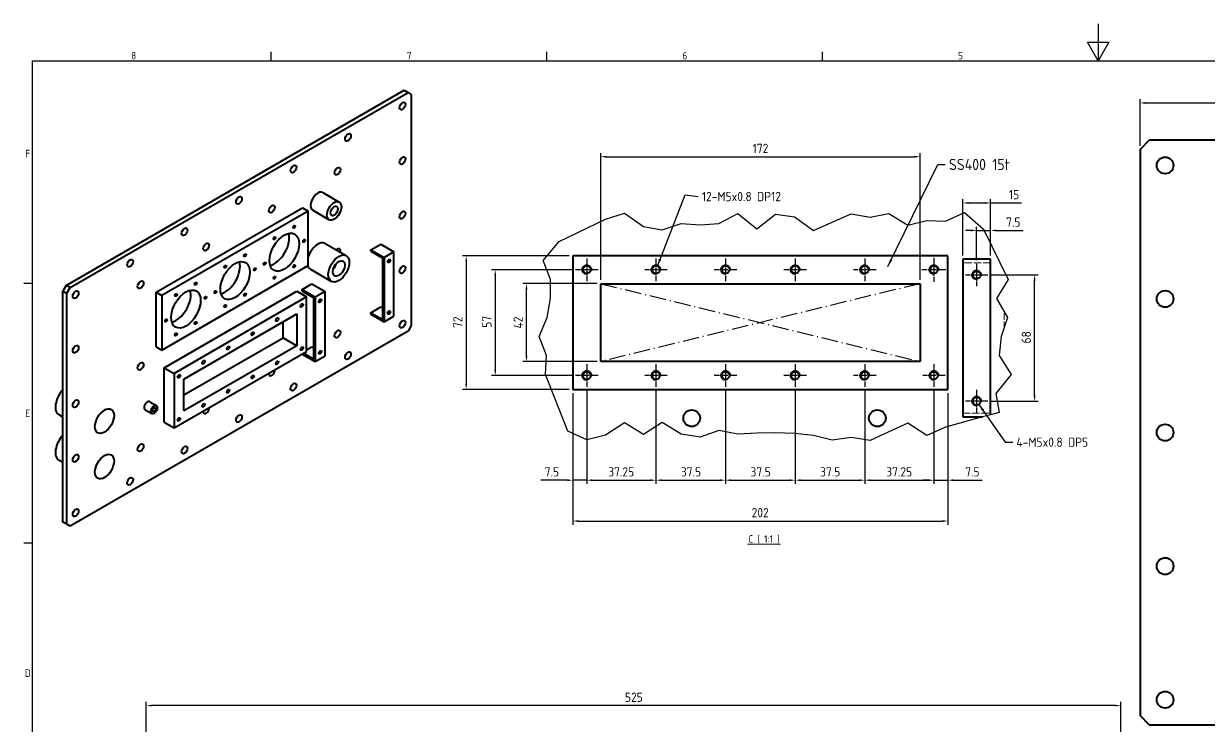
# Model space of a CAD drawing. Header units: millimetres. Extents: x 0 to 1188, y 0 to 840.
# Drawn here: x 15 to 653, y 462 to 840 of the extents above; entities that cross this region are included whole.
import ezdxf

# ---------------------------------------------------------------- set-up
doc = ezdxf.new("R2010")
doc.units = ezdxf.units.MM
doc.header["$LTSCALE"] = 2
for name, pattern in [('CHAIN', [0.3543, 0.2362, -0.0295, 0.0591, -0.0295]), ('DASH_DOT', [0.37, 0.24, -0.06, 0.01, -0.06]), ('DASHED', [0.2067, 0.1654, -0.0413])]:
    doc.linetypes.add(name, pattern=pattern)
doc.layers.get('0').update_dxf_attribs({"color": 3, "lineweight": 25})
for name, color, linetype, lineweight in [('가려진 것(ISO)', 2, 'DASHED', 18), ('가시적인 것(ISO)', 3, 'Continuous', 40), ('가시적인 좁은 것(ISO)', 3, 'Continuous', 35), ('경계(ISO)', 7, 'Continuous', 25), ('기호(ISO)', 5, 'Continuous', 25), ('끊기 선(JIS)', 7, 'Continuous', 25), ('스케치 형상(ISO)', 3, 'Continuous', 25), ('중심 표식(ISO)', 1, 'Continuous', 25), ('치수(ISO)', 2, 'Continuous', 25)]:
    doc.layers.add(name, color=color, linetype=linetype, lineweight=lineweight)
doc.styles.add('문자 텍스트_PSTEK_POSCO', font='isocp.shx')
doc.styles.add('치수 텍스트_PSTEK_POSCO', font='isocp.shx')
doc.styles.add('텍스트 스타일512', font='isocp.shx')
doc.dimstyles.new('치수_PSTEK_POSCO', dxfattribs={"dimscale": 2, "dimtxt": 2.5, "dimasz": 1.5, "dimexe": 1, "dimexo": 1, "dimgap": 1, "dimtad": 1, "dimrnd": 1e-08, "dimdsep": 46, "dimtxsty": '치수 텍스트_PSTEK_POSCO', "dimcen": 0.09, "dimdle": 10, "dimclrd": 7, "dimclre": 7, "dimclrt": 2, "dimadec": 1, "dimazin": 2, "dimtfac": 1, "dimtmove": 0, "dimatfit": 3, "dimfxl": 0, "dimtolj": 1, "dimlwd": -1, "dimlwe": -1, "dimarcsym": 0})
doc.dimstyles.new('치수_PSTEK_POSCO$7', dxfattribs={"dimscale": 2, "dimtxt": 2.5, "dimasz": 2, "dimexe": 1, "dimexo": 1, "dimgap": 1, "dimtad": 1, "dimrnd": 1e-08, "dimdsep": 46, "dimtxsty": '치수 텍스트_PSTEK_POSCO', "dimcen": 0.09, "dimdle": 10, "dimclrd": 7, "dimclre": 7, "dimclrt": 2, "dimadec": 1, "dimazin": 2, "dimtfac": 1, "dimtmove": 0, "dimatfit": 3, "dimfxl": 0, "dimtolj": 1, "dimlwd": -1, "dimlwe": -1, "dimarcsym": 0})

# ---------------------------------------------------------------- blocks, each defined once
blk = doc.blocks.new('경계 Default Border')
at = {"layer": '경계(ISO)'}
for p, q in [((74.25, 410), (74.25, 412.4)), ((148.5, 410), (148.5, 412.4)), ((222.75, 410), (222.75, 412.4)), ((10, 350), (7.6, 350)), ((10, 280), (7.6, 280))]:
    blk.add_line(p, q, dxfattribs=at)
at = {"layer": '경계(ISO)', "flags": 128}
for points in [[(297, 420), (297, 410), (294.11, 415), (299.89, 415), (297, 410)], [(10, 10), (10, 410), (584, 410), (584, 10), (10, 10)]]:
    blk.add_lwpolyline(points, dxfattribs=at)
at = {"layer": '경계(ISO)', "color": 2, "char_height": 2, "attachment_point": 7, "style": '문자 텍스트_PSTEK_POSCO'}
for s, insert in [('8', (36.55, 410.38)), ('7', (110.8, 410.4)), ('6', (185.05, 410.38)), ('5', (259.3, 410.38)), ('F', (8.03, 384)), ('E', (8.03, 313.98)), ('D', (7.92, 243.98))]:
    blk.add_mtext(s, dxfattribs=dict(at, insert=insert))
blk = doc.blocks.new('*D35')
at = {"layer": 'Defpoints', "color": 0, "transparency": 16777216}
for p in [(286.06, 699.88), (326.06, 699.88), (326.06, 657.88)]:
    blk.add_point(p, dxfattribs=at)
at = {"layer": '치수(ISO)', "color": 7, "transparency": 16777216}
for p, q in [((324.06, 699.88), (284.06, 699.88)), ((286.06, 660.88), (286.06, 696.88)), ((324.06, 657.88), (284.06, 657.88))]:
    blk.add_line(p, q, dxfattribs=at)
for points in [[(285.56, 696.88), (286.56, 696.88), (286.06, 699.88)], [(285.56, 660.88), (286.56, 660.88), (286.06, 657.88)]]:
    blk.add_solid(points, dxfattribs=at)
at = {"layer": '치수(ISO)', "color": 2, "transparency": 16777216, "insert": (281.56, 675.73), "char_height": 5, "attachment_point": 4, "rotation": 90, "style": '치수 텍스트_PSTEK_POSCO'}
blk.add_mtext('\\A1;42', dxfattribs=at)
blk = doc.blocks.new('*D36')
at = {"layer": 'Defpoints', "color": 0, "transparency": 16777216}
for p in [(312.5, 707.38), (269.24, 650.38), (312.5, 650.38)]:
    blk.add_point(p, dxfattribs=at)
at = {"layer": '치수(ISO)', "color": 7, "transparency": 16777216}
for p, q in [((310.5, 707.38), (267.24, 707.38)), ((269.24, 704.38), (269.24, 653.38)), ((310.5, 650.38), (267.24, 650.38))]:
    blk.add_line(p, q, dxfattribs=at)
for points in [[(268.74, 704.38), (269.74, 704.38), (269.24, 707.38)], [(268.74, 653.38), (269.74, 653.38), (269.24, 650.38)]]:
    blk.add_solid(points, dxfattribs=at)
at = {"layer": '치수(ISO)', "color": 2, "transparency": 16777216, "insert": (264.74, 676.13), "char_height": 5, "attachment_point": 4, "rotation": 90, "style": '치수 텍스트_PSTEK_POSCO'}
blk.add_mtext('\\A1;57', dxfattribs=at)
blk = doc.blocks.new('*D37')
at = {"layer": 'Defpoints', "color": 0, "transparency": 16777216}
for p in [(311.06, 714.88), (253.57, 642.88), (311.06, 642.88)]:
    blk.add_point(p, dxfattribs=at)
at = {"layer": '치수(ISO)', "color": 7, "transparency": 16777216}
for p, q in [((309.06, 714.88), (251.57, 714.88)), ((253.57, 711.88), (253.57, 645.88)), ((309.06, 642.88), (251.57, 642.88))]:
    blk.add_line(p, q, dxfattribs=at)
for points in [[(253.07, 711.88), (254.07, 711.88), (253.57, 714.88)], [(253.07, 645.88), (254.07, 645.88), (253.57, 642.88)]]:
    blk.add_solid(points, dxfattribs=at)
at = {"layer": '치수(ISO)', "color": 2, "transparency": 16777216, "insert": (249.07, 675.98), "char_height": 5, "attachment_point": 4, "rotation": 90, "style": '치수 텍스트_PSTEK_POSCO'}
blk.add_mtext('\\A1;72', dxfattribs=at)
blk = doc.blocks.new('*D38')
at = {"layer": 'Defpoints', "color": 0, "transparency": 16777216}
for p in [(498.06, 768.29), (326.06, 699.88), (498.06, 699.88)]:
    blk.add_point(p, dxfattribs=at)
at = {"layer": '치수(ISO)', "color": 7, "transparency": 16777216}
for p, q in [((326.06, 701.88), (326.06, 770.29)), ((329.06, 768.29), (495.06, 768.29)), ((498.06, 701.88), (498.06, 770.29))]:
    blk.add_line(p, q, dxfattribs=at)
for points in [[(329.06, 768.79), (329.06, 767.79), (326.06, 768.29)], [(495.06, 768.79), (495.06, 767.79), (498.06, 768.29)]]:
    blk.add_solid(points, dxfattribs=at)
at = {"layer": '치수(ISO)', "color": 2, "transparency": 16777216, "insert": (407.91, 772.79), "char_height": 5, "attachment_point": 4, "style": '치수 텍스트_PSTEK_POSCO'}
blk.add_mtext('\\A1;172', dxfattribs=at)
blk = doc.blocks.new('*D39')
at = {"layer": 'Defpoints', "color": 0, "transparency": 16777216}
for p in [(311.06, 642.88), (318.56, 644.31), (318.56, 593.95)]:
    blk.add_point(p, dxfattribs=at)
at = {"layer": '치수(ISO)', "color": 7, "transparency": 16777216}
for p, q in [((311.06, 640.88), (311.06, 591.95)), ((318.56, 642.31), (318.56, 591.95)), ((308.06, 593.95), (293.86, 593.95)), ((318.56, 593.95), (311.06, 593.95)), ((321.56, 593.95), (324.56, 593.95))]:
    blk.add_line(p, q, dxfattribs=at)
for points in [[(308.06, 594.45), (308.06, 593.45), (311.06, 593.95)], [(321.56, 594.45), (321.56, 593.45), (318.56, 593.95)]]:
    blk.add_solid(points, dxfattribs=at)
at = {"layer": '치수(ISO)', "color": 2, "transparency": 16777216, "insert": (295.86, 598.45), "char_height": 5, "attachment_point": 4, "style": '치수 텍스트_PSTEK_POSCO'}
blk.add_mtext('\\A1;7.5', dxfattribs=at)
blk = doc.blocks.new('*D40')
at = {"layer": 'Defpoints', "color": 0, "transparency": 16777216}
for p in [(318.56, 644.31), (355.81, 644.31), (355.81, 593.95)]:
    blk.add_point(p, dxfattribs=at)
at = {"layer": '치수(ISO)', "color": 7, "transparency": 16777216}
for p, q in [((318.56, 642.31), (318.56, 591.95)), ((355.81, 642.31), (355.81, 591.95)), ((321.56, 593.95), (352.81, 593.95))]:
    blk.add_line(p, q, dxfattribs=at)
for points in [[(321.56, 594.45), (321.56, 593.45), (318.56, 593.95)], [(352.81, 594.45), (352.81, 593.45), (355.81, 593.95)]]:
    blk.add_solid(points, dxfattribs=at)
at = {"layer": '치수(ISO)', "color": 2, "transparency": 16777216, "insert": (330.1, 598.45), "char_height": 5, "attachment_point": 4, "style": '치수 텍스트_PSTEK_POSCO'}
blk.add_mtext('\\A1;37.25', dxfattribs=at)
blk = doc.blocks.new('*D41')
at = {"layer": 'Defpoints', "color": 0, "transparency": 16777216}
for p in [(355.81, 644.31), (393.31, 644.31), (393.31, 593.95)]:
    blk.add_point(p, dxfattribs=at)
at = {"layer": '치수(ISO)', "color": 7, "transparency": 16777216}
for p, q in [((355.81, 642.31), (355.81, 591.95)), ((393.31, 642.31), (393.31, 591.95)), ((358.81, 593.95), (390.31, 593.95))]:
    blk.add_line(p, q, dxfattribs=at)
for points in [[(358.81, 594.45), (358.81, 593.45), (355.81, 593.95)], [(390.31, 594.45), (390.31, 593.45), (393.31, 593.95)]]:
    blk.add_solid(points, dxfattribs=at)
at = {"layer": '치수(ISO)', "color": 2, "transparency": 16777216, "insert": (369.23, 598.45), "char_height": 5, "attachment_point": 4, "style": '치수 텍스트_PSTEK_POSCO'}
blk.add_mtext('\\A1;37.5', dxfattribs=at)
blk = doc.blocks.new('*D42')
at = {"layer": 'Defpoints', "color": 0, "transparency": 16777216}
for p in [(393.31, 644.31), (430.81, 644.31), (430.81, 593.95)]:
    blk.add_point(p, dxfattribs=at)
at = {"layer": '치수(ISO)', "color": 7, "transparency": 16777216}
for p, q in [((393.31, 642.31), (393.31, 591.95)), ((430.81, 642.31), (430.81, 591.95)), ((396.31, 593.95), (427.81, 593.95))]:
    blk.add_line(p, q, dxfattribs=at)
for points in [[(396.31, 594.45), (396.31, 593.45), (393.31, 593.95)], [(427.81, 594.45), (427.81, 593.45), (430.81, 593.95)]]:
    blk.add_solid(points, dxfattribs=at)
at = {"layer": '치수(ISO)', "color": 2, "transparency": 16777216, "insert": (406.73, 598.45), "char_height": 5, "attachment_point": 4, "style": '치수 텍스트_PSTEK_POSCO'}
blk.add_mtext('\\A1;37.5', dxfattribs=at)
blk = doc.blocks.new('*D43')
at = {"layer": 'Defpoints', "color": 0, "transparency": 16777216}
for p in [(430.81, 644.31), (468.31, 644.31), (468.31, 593.95)]:
    blk.add_point(p, dxfattribs=at)
at = {"layer": '치수(ISO)', "color": 7, "transparency": 16777216}
for p, q in [((430.81, 642.31), (430.81, 591.95)), ((468.31, 642.31), (468.31, 591.95)), ((433.81, 593.95), (465.31, 593.95))]:
    blk.add_line(p, q, dxfattribs=at)
for points in [[(433.81, 594.45), (433.81, 593.45), (430.81, 593.95)], [(465.31, 594.45), (465.31, 593.45), (468.31, 593.95)]]:
    blk.add_solid(points, dxfattribs=at)
at = {"layer": '치수(ISO)', "color": 2, "transparency": 16777216, "insert": (444.23, 598.45), "char_height": 5, "attachment_point": 4, "style": '치수 텍스트_PSTEK_POSCO'}
blk.add_mtext('\\A1;37.5', dxfattribs=at)
blk = doc.blocks.new('*D44')
at = {"layer": 'Defpoints', "color": 0, "transparency": 16777216}
for p in [(468.31, 644.31), (505.56, 644.31), (505.56, 593.95)]:
    blk.add_point(p, dxfattribs=at)
at = {"layer": '치수(ISO)', "color": 7, "transparency": 16777216}
for p, q in [((468.31, 642.31), (468.31, 591.95)), ((505.56, 642.31), (505.56, 591.95)), ((471.31, 593.95), (502.56, 593.95))]:
    blk.add_line(p, q, dxfattribs=at)
for points in [[(471.31, 594.45), (471.31, 593.45), (468.31, 593.95)], [(502.56, 594.45), (502.56, 593.45), (505.56, 593.95)]]:
    blk.add_solid(points, dxfattribs=at)
at = {"layer": '치수(ISO)', "color": 2, "transparency": 16777216, "insert": (479.85, 598.45), "char_height": 5, "attachment_point": 4, "style": '치수 텍스트_PSTEK_POSCO'}
blk.add_mtext('\\A1;37.25', dxfattribs=at)
blk = doc.blocks.new('*D45')
at = {"layer": 'Defpoints', "color": 0, "transparency": 16777216}
for p in [(505.56, 644.31), (513.06, 642.88), (513.06, 593.95)]:
    blk.add_point(p, dxfattribs=at)
at = {"layer": '치수(ISO)', "color": 7, "transparency": 16777216}
for p, q in [((505.56, 642.31), (505.56, 591.95)), ((513.06, 640.88), (513.06, 591.95)), ((502.56, 593.95), (499.56, 593.95)), ((505.56, 593.95), (513.06, 593.95)), ((516.06, 593.95), (531.62, 593.95))]:
    blk.add_line(p, q, dxfattribs=at)
for points in [[(502.56, 594.45), (502.56, 593.45), (505.56, 593.95)], [(516.06, 594.45), (516.06, 593.45), (513.06, 593.95)]]:
    blk.add_solid(points, dxfattribs=at)
at = {"layer": '치수(ISO)', "color": 2, "transparency": 16777216, "insert": (522.41, 598.45), "char_height": 5, "attachment_point": 4, "style": '치수 텍스트_PSTEK_POSCO'}
blk.add_mtext('\\A1;7.5', dxfattribs=at)
blk = doc.blocks.new('*D46')
at = {"layer": 'Defpoints', "color": 0, "transparency": 16777216}
for p in [(311.06, 642.88), (513.06, 642.88), (513.06, 571.95)]:
    blk.add_point(p, dxfattribs=at)
at = {"layer": '치수(ISO)', "color": 7, "transparency": 16777216}
for p, q in [((311.06, 640.88), (311.06, 569.95)), ((513.06, 640.88), (513.06, 569.95)), ((314.06, 571.95), (510.06, 571.95))]:
    blk.add_line(p, q, dxfattribs=at)
for points in [[(314.06, 572.45), (314.06, 571.45), (311.06, 571.95)], [(510.06, 572.45), (510.06, 571.45), (513.06, 571.95)]]:
    blk.add_solid(points, dxfattribs=at)
at = {"layer": '치수(ISO)', "color": 2, "transparency": 16777216, "insert": (407.35, 576.45), "char_height": 5, "attachment_point": 4, "style": '치수 텍스트_PSTEK_POSCO'}
blk.add_mtext('\\A1;202', dxfattribs=at)
blk = doc.blocks.new('*D69')
at = {"layer": 'Defpoints', "color": 0, "transparency": 16777216}
for p in [(749.09, 797.28), (616.59, 772.13), (749.09, 768.13)]:
    blk.add_point(p, dxfattribs=at)
at = {"layer": '치수(ISO)', "color": 7, "transparency": 16777216}
for p, q in [((616.59, 774.13), (616.59, 799.28)), ((749.09, 770.13), (749.09, 799.28)), ((619.59, 797.28), (746.09, 797.28))]:
    blk.add_line(p, q, dxfattribs=at)
for points in [[(619.59, 797.78), (619.59, 796.78), (616.59, 797.28)], [(746.09, 797.78), (746.09, 796.78), (749.09, 797.28)]]:
    blk.add_solid(points, dxfattribs=at)
at = {"layer": '치수(ISO)', "color": 2, "transparency": 16777216, "insert": (676.24, 801.78), "char_height": 5, "attachment_point": 4, "style": '치수 텍스트_PSTEK_POSCO'}
blk.add_mtext('\\A1;132.5', dxfattribs=at)
blk = doc.blocks.new('*D86')
at = {"layer": 'Defpoints', "color": 0, "transparency": 16777216}
for p in [(81.21, 472.47), (81.21, 412.47), (606.21, 412.47)]:
    blk.add_point(p, dxfattribs=at)
at = {"layer": '치수(ISO)', "color": 7, "transparency": 16777216}
for p, q in [((81.21, 414.47), (81.21, 474.47)), ((603.21, 472.47), (84.21, 472.47)), ((606.21, 414.47), (606.21, 474.47))]:
    blk.add_line(p, q, dxfattribs=at)
for points in [[(84.21, 472.97), (84.21, 471.97), (81.21, 472.47)], [(603.21, 472.97), (603.21, 471.97), (606.21, 472.47)]]:
    blk.add_solid(points, dxfattribs=at)
at = {"layer": '치수(ISO)', "color": 2, "transparency": 16777216, "insert": (339.11, 476.97), "char_height": 5, "attachment_point": 4, "style": '치수 텍스트_PSTEK_POSCO'}
blk.add_mtext('\\A1;525', dxfattribs=at)
blk = doc.blocks.new('*D93')
at = {"layer": 'Defpoints', "color": 0, "transparency": 16777216}
for p in [(534.63, 704.55), (559.8, 704.55), (534.63, 636.55)]:
    blk.add_point(p, dxfattribs=at)
at = {"layer": '치수(ISO)', "color": 7, "transparency": 16777216}
for p, q in [((536.63, 704.55), (561.8, 704.55)), ((559.8, 639.55), (559.8, 701.55)), ((536.63, 636.55), (561.8, 636.55))]:
    blk.add_line(p, q, dxfattribs=at)
for points in [[(559.3, 701.55), (560.3, 701.55), (559.8, 704.55)], [(559.3, 639.55), (560.3, 639.55), (559.8, 636.55)]]:
    blk.add_solid(points, dxfattribs=at)
at = {"layer": '치수(ISO)', "color": 2, "transparency": 16777216, "insert": (555.3, 667.65), "char_height": 5, "attachment_point": 4, "rotation": 90, "style": '치수 텍스트_PSTEK_POSCO'}
blk.add_mtext('\\A1;68', dxfattribs=at)
blk = doc.blocks.new('*D94')
at = {"layer": 'Defpoints', "color": 0, "transparency": 16777216}
for p in [(521.06, 743.37), (521.06, 713.05), (536.06, 713.05)]:
    blk.add_point(p, dxfattribs=at)
at = {"layer": '치수(ISO)', "color": 7, "transparency": 16777216}
for p, q in [((521.06, 715.05), (521.06, 745.37)), ((524.06, 743.37), (533.06, 743.37)), ((536.06, 715.05), (536.06, 745.37)), ((536.06, 743.37), (552.68, 743.37))]:
    blk.add_line(p, q, dxfattribs=at)
for points in [[(524.06, 743.87), (524.06, 742.87), (521.06, 743.37)], [(533.06, 743.87), (533.06, 742.87), (536.06, 743.37)]]:
    blk.add_solid(points, dxfattribs=at)
at = {"layer": '치수(ISO)', "color": 2, "transparency": 16777216, "insert": (545.97, 747.87), "char_height": 5, "attachment_point": 4, "style": '치수 텍스트_PSTEK_POSCO'}
blk.add_mtext('\\A1;15', dxfattribs=at)
blk = doc.blocks.new('*D95')
at = {"layer": 'Defpoints', "color": 0, "transparency": 16777216}
for p in [(536.06, 728.56), (528.56, 710.61), (536.06, 713.05)]:
    blk.add_point(p, dxfattribs=at)
at = {"layer": '치수(ISO)', "color": 7, "transparency": 16777216}
for p, q in [((525.56, 728.56), (522.56, 728.56)), ((528.56, 712.61), (528.56, 730.56)), ((528.56, 728.56), (536.06, 728.56)), ((536.06, 715.05), (536.06, 730.56)), ((539.06, 728.56), (553.63, 728.56))]:
    blk.add_line(p, q, dxfattribs=at)
for points in [[(525.56, 729.06), (525.56, 728.06), (528.56, 728.56)], [(539.06, 729.06), (539.06, 728.06), (536.06, 728.56)]]:
    blk.add_solid(points, dxfattribs=at)
at = {"layer": '치수(ISO)', "color": 2, "transparency": 16777216, "insert": (544.43, 733.06), "char_height": 5, "attachment_point": 4, "style": '치수 텍스트_PSTEK_POSCO'}
blk.add_mtext('\\A1;7.5', dxfattribs=at)

msp = doc.modelspace()

# ---------------------------------------------------------------- linework, layer by layer
at = {"layer": '가려진 것(ISO)', "ltscale": 12.094824}
for p, q in [((536.0631, 711.046), (521.0631, 711.046)), ((521.0631, 630.046), (536.0631, 630.046))]:
    msp.add_line(p, q, dxfattribs=at)
at = {"layer": '가려진 것(ISO)', "ltscale": 10.708824}
msp.add_line((543.3131, 676.0226), (543.3131, 684.8766), dxfattribs=at)
at = {"layer": '가시적인 것(ISO)'}
for p, q in [((38.0518, 698.9758), (220.1318, 804.0997)), ((220.1318, 804.0997), (222.2531, 802.875)), ((40.1731, 697.751), (222.2531, 802.875)), ((222.2531, 802.875), (224.0208, 801.8543)), ((224.0208, 801.8543), (224.0208, 677.3386)), ((616.5911, 772.1297), (621.5911, 777.1297)), ((1136.5911, 777.1297), (621.5911, 777.1297)), ((616.5911, 772.1297), (616.5911, 467.1297)), ((176.3895, 748.9524), (185.2283, 743.8493)), ((86.4886, 695.3015), (165.331, 740.8212)), ((165.331, 740.8212), (168.513, 738.9841)), ((168.513, 738.9841), (89.6706, 693.4644)), ((168.513, 709.5902), (168.513, 738.9841)), ((170.8895, 739.4261), (179.7283, 734.323)), ((177.6395, 721.5195), (188.9532, 714.9875)), ((202.2773, 718.1296), (207.5806, 721.1915)), ((207.5806, 721.1915), (214.6517, 717.109)), ((202.2773, 718.1296), (209.3484, 714.0471)), ((202.2773, 717.3131), (202.2773, 718.1296)), ((202.2773, 717.3131), (208.6413, 713.6389)), ((214.6517, 717.109), (209.3484, 714.0471)), ((214.6517, 682.4079), (214.6517, 717.109)), ((311.0631, 714.8789), (311.0631, 642.8789)), ((513.0631, 714.8789), (311.0631, 714.8789)), ((513.0631, 642.8789), (513.0631, 714.8789)), ((89.6706, 664.0705), (168.513, 709.5902)), ((208.6413, 680.5708), (208.6413, 713.6389)), ((209.3484, 714.0471), (209.3484, 679.346)), ((521.0631, 713.046), (521.0631, 628.046)), ((536.0631, 713.046), (521.0631, 713.046)), ((536.0631, 629.2346), (536.0631, 713.046)), ((169.6395, 707.6631), (180.9532, 701.1311)), ((38.0518, 698.9758), (36.284, 695.9139)), ((36.284, 695.9139), (38.4053, 694.6892)), ((36.284, 571.3982), (36.284, 695.9139)), ((40.1731, 697.751), (38.0518, 698.9758)), ((38.4053, 694.6892), (40.1731, 697.751)), ((90.908, 654.5788), (162.3258, 695.8119)), ((162.3258, 695.8119), (167.6291, 692.75)), ((165.1542, 696.6966), (170.4575, 699.7584)), ((165.1542, 696.6966), (172.2253, 692.6141)), ((165.1542, 695.8801), (165.1542, 696.6966)), ((165.1542, 695.8801), (171.5182, 692.2058)), ((170.4575, 699.7584), (177.5286, 695.676)), ((177.5286, 695.676), (172.2253, 692.6141)), ((177.5286, 660.9748), (177.5286, 695.676)), ((326.0631, 657.8789), (326.0631, 699.8789)), ((326.0631, 699.8789), (498.0631, 699.8789)), ((498.0631, 699.8789), (498.0631, 657.8789)), ((38.4053, 570.1734), (38.4053, 694.6892)), ((86.4886, 665.9077), (86.4886, 695.3015)), ((86.4886, 695.3015), (89.6706, 693.4644)), ((89.6706, 693.4644), (89.6706, 664.0705)), ((167.6291, 692.75), (96.2113, 651.5169)), ((167.6291, 663.3561), (167.6291, 692.75)), ((171.5182, 659.1377), (171.5182, 692.2058)), ((172.2253, 692.6141), (172.2253, 657.913)), ((101.5146, 648.4551), (162.3258, 683.5644)), ((162.3258, 683.5644), (162.3258, 666.418)), ((202.2773, 684.245), (207.5806, 687.3069)), ((202.2773, 684.245), (208.6413, 680.5708)), ((202.2773, 683.4285), (202.2773, 684.245)), ((202.2773, 683.4285), (209.3484, 679.346)), ((207.5806, 687.3069), (208.6413, 686.6945)), ((211.6912, 684.9336), (211.9553, 684.7812)), ((154.9012, 670.7046), (154.9012, 679.2778)), ((209.3484, 679.346), (214.6517, 682.4079)), ((224.0208, 677.3386), (222.2531, 674.2768)), ((222.2531, 674.2768), (40.1731, 569.1528)), ((101.5146, 639.8818), (154.9012, 670.7046)), ((154.9012, 670.7046), (162.3258, 666.418)), ((86.4886, 665.9077), (89.6706, 664.0705)), ((162.3258, 666.418), (101.5146, 631.3086)), ((167.6291, 664.2408), (170.4575, 665.8738)), ((170.4575, 665.8738), (171.5182, 665.2615)), ((96.2113, 622.123), (167.6291, 663.3561)), ((165.2133, 661.9614), (172.2253, 657.913)), ((165.9204, 662.3696), (171.5182, 659.1377)), ((172.2253, 657.913), (177.5286, 660.9748)), ((174.5681, 663.5006), (174.8322, 663.3481)), ((498.0631, 657.8789), (326.0631, 657.8789)), ((90.908, 625.1849), (90.908, 654.5788)), ((90.908, 654.5788), (96.2113, 651.5169)), ((96.2113, 651.5169), (96.2113, 622.123)), ((101.5146, 631.3086), (101.5146, 648.4551)), ((311.0631, 642.8789), (513.0631, 642.8789)), ((80.6424, 631.8992), (84.1779, 629.858)), ((83.1424, 636.2294), (86.6779, 634.1881)), ((36.284, 627.9338), (34.2481, 629.1092)), ((521.0631, 628.046), (531.8058, 628.046)), ((90.908, 625.1849), (96.2113, 622.123)), ((36.284, 603.4389), (34.2481, 604.6143)), ((38.4053, 570.1734), (36.284, 571.3982)), ((40.1731, 569.1528), (38.4053, 570.1734)), ((621.5911, 462.1297), (616.5911, 467.1297)), ((621.5911, 462.1297), (1136.5911, 462.1297))]:
    msp.add_line(p, q, dxfattribs=at)
for centre, radius in [((630.0911, 763.6297), 4.5), ((318.5631, 707.3789), 2.067), ((355.8131, 707.3789), 2.067), ((393.3131, 707.3789), 2.067), ((430.8131, 707.3789), 2.067), ((468.3131, 707.3789), 2.067), ((505.5631, 707.3789), 2.067), ((528.5631, 704.546), 2.067), ((630.0911, 691.6297), 4.5), ((318.5631, 650.3789), 2.067), ((355.8131, 650.3789), 2.067), ((393.3131, 650.3789), 2.067), ((430.8131, 650.3789), 2.067), ((468.3131, 650.3789), 2.067), ((505.5631, 650.3789), 2.067), ((528.5631, 636.546), 2.067), ((375.0631, 627.3789), 4.5), ((475.0631, 627.3789), 4.5), ((630.0911, 619.6297), 4.5), ((630.0911, 547.6297), 4.5), ((630.0911, 475.6297), 4.5)]:
    msp.add_circle(centre, radius, dxfattribs=at)
for centre, major_axis in [((219.2479, 795.6286), (1.125, 1.9486)), ((189.9029, 778.6863), (1.125, 1.9486)), ((219.2479, 766.2347), (1.125, 1.9486)), ((160.558, 761.744), (1.125, 1.9486)), ((184.2461, 760.5192), (1.125, 1.9486)), ((131.2131, 744.8016), (1.125, 1.9486)), ((148.8907, 740.1068), (1.125, 1.9486)), ((182.4783, 739.0862), (2.75, 4.7631)), ((182.4783, 739.0862), (1.4199, 2.4593)), ((219.2479, 736.8408), (1.125, 1.9486)), ((101.8681, 727.8593), (1.125, 1.9486)), ((155.6083, 716.8366), (5.625, 9.7428)), ((160.9116, 730.5051), (0.4053, 0.7019)), ((113.5354, 719.6944), (1.125, 1.9486)), ((150.305, 724.3814), (0.4053, 0.7019)), ((166.2149, 722.9604), (0.4053, 0.7019)), ((134.3951, 715.1958), (0.4053, 0.7019)), ((184.9532, 708.0593), (4, 6.9282)), ((72.5232, 710.917), (1.125, 1.9486)), ((129.0918, 701.5273), (5.625, 9.7428)), ((123.7885, 709.0721), (0.4053, 0.7019)), ((139.6984, 707.6511), (0.4053, 0.7019)), ((145.0017, 710.7129), (0.4053, 0.7019)), ((160.9116, 709.2919), (0.4053, 0.7019)), ((184.9532, 708.0593), (2.2901, 3.9666)), ((212, 712.1079), (0.5168, 0.895)), ((219.2479, 707.4469), (1.125, 1.9486)), ((150.305, 703.1682), (0.4053, 0.7019)), ((43.1783, 693.9747), (1.125, 1.9486)), ((78.1801, 699.282), (1.125, 1.9486)), ((102.5753, 686.218), (5.625, 9.7428)), ((107.8786, 699.8865), (0.4053, 0.7019)), ((118.4852, 695.4036), (0.4053, 0.7019)), ((97.272, 693.7628), (0.4053, 0.7019)), ((113.1819, 692.3417), (0.4053, 0.7019)), ((134.3951, 693.9826), (0.4053, 0.7019)), ((174.8769, 690.6749), (0.5168, 0.895)), ((123.7885, 687.8589), (0.4053, 0.7019)), ((164.9774, 688.1572), (0.5168, 0.895)), ((212, 684.3471), (0.5168, 0.895)), ((91.9686, 680.0943), (0.4053, 0.7019)), ((107.8786, 678.6733), (0.4053, 0.7019)), ((151.8076, 680.5536), (0.5168, 0.895)), ((219.2479, 678.0531), (1.125, 1.9486)), ((97.272, 672.5496), (0.4053, 0.7019)), ((138.5493, 672.8989), (0.5168, 0.895)), ((184.2461, 672.7458), (1.125, 1.9486)), ((43.1783, 664.5809), (1.125, 1.9486)), ((125.2911, 665.2443), (0.5168, 0.895)), ((164.9774, 664.887), (0.5168, 0.895)), ((174.8769, 662.914), (0.5168, 0.895)), ((78.1801, 655.3953), (1.125, 1.9486)), ((112.0328, 657.5896), (0.5168, 0.895)), ((151.8076, 657.2834), (0.5168, 0.895)), ((189.9029, 661.1107), (1.125, 1.9486)), ((98.8629, 649.986), (0.5168, 0.895)), ((138.5493, 649.6288), (0.5168, 0.895)), ((160.558, 644.1684), (1.125, 1.9486)), ((125.2911, 641.9741), (0.5168, 0.895)), ((43.1783, 635.187), (1.125, 1.9486)), ((58.7346, 625.7973), (3.625, 6.2787)), ((85.4279, 632.0231), (1.25, 2.1651)), ((85.4279, 632.0231), (0.6146, 1.0646)), ((112.0328, 634.3195), (0.5168, 0.895)), ((98.8629, 626.7158), (0.5168, 0.895)), ((131.2131, 627.2261), (1.125, 1.9486)), ((78.1801, 611.5086), (1.125, 1.9486)), ((43.1783, 605.7931), (1.125, 1.9486)), ((58.7346, 601.3024), (3.625, 6.2787)), ((101.8681, 610.2838), (1.125, 1.9486)), ((72.5232, 593.3415), (1.125, 1.9486)), ((43.1783, 576.3992), (1.125, 1.9486))]:
    msp.add_ellipse(centre, major_axis=major_axis, ratio=0.57735027, dxfattribs=at)
for centre, major_axis, start_param, end_param in [((217.1265, 796.8533), (1.125, 1.9486), 4.37255207, 5.05222589), ((187.7816, 779.911), (1.125, 1.9486), 4.37255207, 5.05222589), ((217.1265, 767.4594), (1.125, 1.9486), 4.37255207, 5.05222589), ((158.4367, 762.9687), (1.125, 1.9486), 4.37255207, 5.05222589), ((182.1248, 761.744), (1.125, 1.9486), 4.37255207, 5.05222589), ((173.6395, 744.1893), (-2.75, -4.7631), 3.14159265, 6.28318531), ((129.0918, 746.0264), (1.125, 1.9486), 4.37255207, 5.05222589), ((146.7694, 741.3315), (1.125, 1.9486), 4.37255207, 5.05222589), ((217.1265, 738.0656), (1.125, 1.9486), 4.37255207, 5.05222589), ((99.7468, 729.0841), (1.125, 1.9486), 4.37255207, 5.05222589), ((150.305, 719.8985), (5.625, 9.7428), 3.63247533, 5.79230263), ((173.6395, 714.5913), (4, 6.9282), 0, 1.91972546), ((111.4141, 720.9191), (1.125, 1.9486), 4.37255207, 5.05222589), ((184.2461, 716.6325), (1.125, 1.9486), 5.13797956, 7.42839105), ((70.4019, 712.1418), (1.125, 1.9486), 4.37255207, 5.05222589), ((123.7885, 704.5892), (5.625, 9.7428), 3.63247533, 5.79230263), ((173.6395, 714.5913), (-4, -6.9282), 5.81561085, 6.28318531), ((180.7961, 710.4594), (2.1982, 3.8075), 4.31735783, 5.10742013), ((180.7961, 710.4594), (-2.1844, -3.7834), 1.18235106, 1.95924159), ((211.2929, 712.5162), (0.5167, 0.895), 3.89508037, 5.52969759), ((217.1265, 708.6717), (1.125, 1.9486), 4.37255207, 5.05222589), ((76.0587, 700.5067), (1.125, 1.9486), 4.37255207, 5.05222589), ((97.272, 689.2799), (5.625, 9.7428), 3.63247533, 5.79230263), ((41.057, 695.1995), (1.125, 1.9486), 4.37255207, 5.05222589), ((174.1698, 691.0832), (0.5167, 0.895), 3.89508037, 5.52969759), ((211.2929, 684.7553), (0.5167, 0.895), 3.89508037, 5.52969759), ((217.1265, 679.2778), (1.125, 1.9486), 4.37255207, 5.05222589), ((182.1248, 673.9706), (1.125, 1.9486), 4.37255207, 5.05222589), ((41.057, 665.8056), (1.125, 1.9486), 4.37255207, 5.05222589), ((174.1698, 663.3223), (0.5167, 0.895), 3.89508037, 5.52969759), ((187.7816, 662.3355), (1.125, 1.9486), 4.37255207, 5.05222589), ((76.0587, 656.62), (1.125, 1.9486), 4.37255207, 5.05222589), ((148.8907, 652.3334), (-1.125, -1.9486), 5.38644613, 8.75072081), ((158.4367, 645.3932), (1.125, 1.9486), 4.37255207, 5.05222589), ((38.9356, 637.2282), (-4.6875, -8.119), 4.33850766, 6.28318531), ((41.057, 636.4117), (1.125, 1.9486), 4.37255207, 5.05222589), ((81.8924, 634.0643), (-1.25, -2.1651), 3.14159265, 6.28318531), ((113.5354, 631.921), (-1.125, -1.9486), 5.38644613, 8.75072081), ((129.0918, 628.4509), (1.125, 1.9486), 4.37255207, 5.05222589), ((38.9356, 612.7333), (-4.6875, -8.119), 4.33850766, 6.28318531), ((76.0587, 612.7333), (1.125, 1.9486), 4.37255207, 5.05222589), ((41.057, 607.0178), (1.125, 1.9486), 4.37255207, 5.05222589), ((99.7468, 611.5086), (1.125, 1.9486), 4.37255207, 5.05222589), ((70.4019, 594.5663), (1.125, 1.9486), 4.37255207, 5.05222589), ((41.057, 577.624), (1.125, 1.9486), 4.37255207, 5.05222589)]:
    msp.add_ellipse(centre, major_axis=major_axis, ratio=0.57735027, start_param=start_param, end_param=end_param, dxfattribs=at)
at = {"layer": '가시적인 좁은 것(ISO)'}
for centre in [(318.5631, 707.3789), (355.8131, 707.3789), (393.3131, 707.3789), (430.8131, 707.3789), (468.3131, 707.3789), (505.5631, 707.3789), (528.5631, 704.546), (318.5631, 650.3789), (355.8131, 650.3789), (393.3131, 650.3789), (430.8131, 650.3789), (468.3131, 650.3789), (505.5631, 650.3789), (528.5631, 636.546)]:
    msp.add_arc(centre, 2.5, 350, 260, dxfattribs=at)
at = {"layer": '기호(ISO)', "color": 7, "lineweight": 18}
msp.add_line((405.1818, 559.4845), (422.9601, 559.4845), dxfattribs=at)
at = {"layer": '끊기 선(JIS)'}
for p, q in [((303.7442, 722.5498), (328.6945, 734.5655)), ((328.6945, 734.5655), (338.8686, 737.9094)), ((338.8686, 737.9094), (349.0428, 730.7157)), ((389.7394, 732.2921), (399.9135, 737.7559)), ((399.9135, 737.7559), (410.0876, 729.3774)), ((410.0876, 729.3774), (420.2618, 737.3666)), ((420.2618, 737.3666), (430.4359, 735.9261)), ((430.4359, 735.9261), (440.6101, 728.5559)), ((450.7842, 732.9856), (460.9584, 737.5242)), ((460.9584, 737.5242), (471.1325, 735.74)), ((471.1325, 735.74), (481.3067, 737.7219)), ((481.3067, 737.7219), (491.4808, 731.3752)), ((491.4808, 731.3752), (501.6549, 734.0025)), ((501.6549, 734.0025), (511.8291, 733.6259)), ((511.8291, 733.6259), (522.0032, 738.1535)), ((522.0032, 738.1535), (532.1774, 729.2793)), ((349.0428, 730.7157), (359.2169, 728.8103)), ((359.2169, 728.8103), (369.3911, 732.3646)), ((369.3911, 732.3646), (379.5652, 731.5866)), ((379.5652, 731.5866), (389.7394, 732.2921)), ((440.6101, 728.5559), (450.7842, 732.9856)), ((532.1774, 729.2793), (545.6083, 702.0966)), ((295.1181, 712.3232), (303.7442, 722.5498)), ((299.0226, 702.0966), (295.1181, 712.3232)), ((299.0188, 691.87), (299.0226, 702.0966)), ((545.6083, 702.0966), (539.3532, 691.87)), ((297.1615, 681.6434), (299.0188, 691.87)), ((539.3532, 691.87), (545.1438, 681.6434)), ((292.9323, 671.4169), (297.1615, 681.6434)), ((545.1438, 681.6434), (541.813, 671.4169)), ((296.8755, 661.1903), (292.9323, 671.4169)), ((541.813, 671.4169), (540.7371, 661.1903)), ((296.3561, 650.9637), (296.8755, 661.1903)), ((540.7371, 661.1903), (547.0835, 650.9637)), ((308.3462, 620.3634), (296.3561, 650.9637)), ((547.0835, 650.9637), (538.9275, 640.7371)), ((538.9275, 640.7371), (540.6331, 630.5105)), ((531.8058, 628.046), (511.8291, 622.4686)), ((536.0631, 629.2346), (531.8058, 628.046)), ((540.6331, 630.5105), (536.0631, 629.2346)), ((318.5203, 615.6545), (308.3462, 620.3634)), ((338.8686, 624.7979), (328.6945, 618.183)), ((349.0428, 618.5068), (338.8686, 624.7979)), ((359.2169, 625.1241), (349.0428, 618.5068)), ((369.3911, 618.7021), (359.2169, 625.1241)), ((389.7394, 620.8313), (379.5652, 617.0734)), ((399.9135, 618.7584), (389.7394, 620.8313)), ((410.0876, 619.2977), (399.9135, 618.7584)), ((420.2618, 619.5738), (410.0876, 619.2977)), ((430.4359, 619.1223), (420.2618, 619.5738)), ((440.6101, 618.0436), (430.4359, 619.1223)), ((481.3067, 620.0304), (471.1325, 615.3315)), ((491.4808, 624.6458), (481.3067, 620.0304)), ((501.6549, 618.0907), (491.4808, 624.6458)), ((511.8291, 622.4686), (501.6549, 618.0907)), ((328.6945, 618.183), (318.5203, 615.6545)), ((379.5652, 617.0734), (369.3911, 618.7021)), ((450.7842, 615.6106), (440.6101, 618.0436)), ((460.9584, 616.9512), (450.7842, 615.6106)), ((471.1325, 615.3315), (460.9584, 616.9512))]:
    msp.add_line(p, q, dxfattribs=at)
at = {"layer": '스케치 형상(ISO)', "color": 6, "linetype": 'DASH_DOT', "ltscale": 18.404747}
for p, q in [((326.0631, 699.8789), (498.0631, 657.8789)), ((498.0631, 699.8789), (326.0631, 657.8789))]:
    msp.add_line(p, q, dxfattribs=at)
at = {"layer": '중심 표식(ISO)', "linetype": 'CHAIN', "ltscale": 6.741595}
for p, q in [((318.5631, 713.4459), (318.5631, 701.3119)), ((355.8131, 713.4459), (355.8131, 701.3119)), ((393.3131, 713.4459), (393.3131, 701.3119)), ((430.8131, 713.4459), (430.8131, 701.3119)), ((468.3131, 713.4459), (468.3131, 701.3119)), ((528.5631, 710.613), (528.5631, 698.479)), ((324.6301, 707.3789), (312.4961, 707.3789)), ((361.8801, 707.3789), (349.7461, 707.3789)), ((399.3801, 707.3789), (387.2461, 707.3789)), ((436.8801, 707.3789), (424.7461, 707.3789)), ((474.3801, 707.3789), (462.2461, 707.3789)), ((534.6301, 704.546), (522.4961, 704.546)), ((318.5631, 656.4459), (318.5631, 644.3119)), ((355.8131, 656.4459), (355.8131, 644.3119)), ((393.3131, 656.4459), (393.3131, 644.3119)), ((430.8131, 656.4459), (430.8131, 644.3119)), ((468.3131, 656.4459), (468.3131, 644.3119)), ((505.5631, 656.4459), (505.5631, 644.3119)), ((324.6301, 650.3789), (312.4961, 650.3789)), ((361.8801, 650.3789), (349.7461, 650.3789)), ((399.3801, 650.3789), (387.2461, 650.3789)), ((436.8801, 650.3789), (424.7461, 650.3789)), ((474.3801, 650.3789), (462.2461, 650.3789)), ((511.6301, 650.3789), (499.4961, 650.3789)), ((528.5631, 642.613), (528.5631, 630.479)), ((534.6301, 636.546), (522.4961, 636.546))]:
    msp.add_line(p, q, dxfattribs=at)
at = {"layer": '중심 표식(ISO)', "linetype": 'CHAIN', "ltscale": 7.222748}
for p, q in [((505.5631, 713.8789), (505.5631, 700.8789)), ((512.0631, 707.3789), (499.0631, 707.3789))]:
    msp.add_line(p, q, dxfattribs=at)

# ---------------------------------------------------------------- block references
at = {"xscale": 2, "yscale": 2, "zscale": 2}
msp.add_blockref('경계 Default Border', (0, 0), dxfattribs=at)

# ---------------------------------------------------------------- texts
at = {"layer": '기호(ISO)', "color": 2, "insert": (513.635, 764.135), "char_height": 6, "width": 40.019073, "attachment_point": 4, "style": '치수 텍스트_PSTEK_POSCO'}
msp.add_mtext('{\\fISOCP|b0|i0;\\H6.0000;SS400 15t}', dxfattribs=at)
at = {"layer": '기호(ISO)', "color": 2, "char_height": 5, "attachment_point": 4, "line_spacing_factor": 0.4375, "style": '치수 텍스트_PSTEK_POSCO'}
for s, insert, width in [('{12-M5x0.8 DP12}', (380.5398, 746.8413), 51.07783), ('{4-M5x0.8 DP5}', (549.9985, 614.4418), 46.02783)]:
    msp.add_mtext(s, dxfattribs=dict(at, insert=insert, width=width))
at = {"layer": '기호(ISO)', "color": 7, "insert": (405.5978, 559.9268), "char_height": 4, "attachment_point": 7, "style": '텍스트 스타일512'}
msp.add_mtext('C ( 1:1 )', dxfattribs=at)

# ---------------------------------------------------------------- dimensions: what is measured, and where the dimension line sits
at = {"layer": '치수(ISO)', "color": 7}
dim = msp.add_linear_dim(base=(749.0911, 797.2826), p1=(616.5911, 772.1297), p2=(749.0911, 768.1297), dimstyle='치수_PSTEK_POSCO', override={"dimdec": 2, "dimtp": 0, "dimtm": 0, "dimtdec": 2, "dimtofl": 0, "dimatfit": 1}, dxfattribs=at)
dim.commit()
dim.dimension.update_dxf_attribs({"geometry": '*D69', "text_midpoint": (682.8411, 797.2826), "dimtype": 160})
for base, p1, p2, angle, override, picture, middle in [((498.0631, 768.2879), (326.0631, 699.8789), (498.0631, 699.8789), 180, {"dimdec": 2, "dimtp": 0, "dimtm": 0, "dimtdec": 2, "dimtofl": 0, "dimatfit": 1}, '*D38', (412.0631, 768.2879)), ((521.0631, 743.3707), (536.0631, 713.046), (521.0631, 713.046), 180, {"dimdec": 2, "dimtp": 0, "dimtm": 0, "dimtdec": 2, "dimtofl": 0, "dimatfit": 2}, '*D94', (548.3233, 743.3707)), ((536.0631, 728.5603), (528.5631, 710.613), (536.0631, 713.046), 180, {"dimdec": 2, "dimtp": 0, "dimtm": 0, "dimtdec": 2, "dimtofl": 1, "dimatfit": 1}, '*D95', (548.0303, 728.5603)), ((253.5704, 642.8789), (311.0631, 714.8789), (311.0631, 642.8789), 90, {"dimdec": 2, "dimtp": 0, "dimtm": 0, "dimtdec": 2, "dimtofl": 0, "dimatfit": 1}, '*D37', (253.5704, 678.8789)), ((269.2414, 650.3789), (312.4961, 707.3789), (312.4961, 650.3789), 90, {"dimdec": 2, "dimtp": 0, "dimtm": 0, "dimtdec": 2, "dimtofl": 0, "dimatfit": 1}, '*D36', (269.2414, 678.8789)), ((559.7996, 704.546), (534.6301, 636.546), (534.6301, 704.546), 90, {"dimdec": 2, "dimtp": 0, "dimtm": 0, "dimtdec": 2, "dimtofl": 0, "dimatfit": 1}, '*D93', (559.7996, 670.546)), ((286.0631, 699.8789), (326.0631, 657.8789), (326.0631, 699.8789), 90, {"dimdec": 2, "dimtp": 0, "dimtm": 0, "dimtdec": 2, "dimtofl": 0, "dimatfit": 1}, '*D35', (286.0631, 678.8789)), ((318.5631, 593.9486), (311.0631, 642.8789), (318.5631, 644.3119), 180, {"dimdec": 2, "dimtp": 0, "dimtm": 0, "dimtdec": 2, "dimtofl": 1, "dimatfit": 1}, '*D39', (299.4596, 593.9486)), ((513.0631, 571.9471), (311.0631, 642.8789), (513.0631, 642.8789), 180, {"dimdec": 2, "dimtp": 0, "dimtm": 0, "dimtdec": 2, "dimtofl": 0, "dimatfit": 1}, '*D46', (412.0631, 571.9471)), ((355.8131, 593.9486), (318.5631, 644.3119), (355.8131, 644.3119), 180, {"dimdec": 2, "dimtp": 0, "dimtm": 0, "dimtdec": 2, "dimtofl": 0, "dimatfit": 1}, '*D40', (337.2081, 593.9486)), ((393.3131, 593.9486), (355.8131, 644.3119), (393.3131, 644.3119), 180, {"dimdec": 2, "dimtp": 0, "dimtm": 0, "dimtdec": 2, "dimtofl": 0, "dimatfit": 1}, '*D41', (374.5831, 593.9486)), ((430.8131, 593.9486), (393.3131, 644.3119), (430.8131, 644.3119), 180, {"dimdec": 2, "dimtp": 0, "dimtm": 0, "dimtdec": 2, "dimtofl": 0, "dimatfit": 1}, '*D42', (412.0831, 593.9486)), ((468.3131, 593.9486), (430.8131, 644.3119), (468.3131, 644.3119), 180, {"dimdec": 2, "dimtp": 0, "dimtm": 0, "dimtdec": 2, "dimtofl": 0, "dimatfit": 1}, '*D43', (449.5831, 593.9486)), ((505.5631, 593.9486), (468.3131, 644.3119), (505.5631, 644.3119), 180, {"dimdec": 2, "dimtp": 0, "dimtm": 0, "dimtdec": 2, "dimtofl": 0, "dimatfit": 1}, '*D44', (486.9581, 593.9486)), ((513.0631, 593.9486), (505.5631, 644.3119), (513.0631, 642.8789), 180, {"dimdec": 2, "dimtp": 0, "dimtm": 0, "dimtdec": 2, "dimtofl": 1, "dimatfit": 1}, '*D45', (526.0124, 593.9486)), ((81.2123, 472.4729), (606.2123, 412.4729), (81.2123, 412.4729), 180, {"dimdec": 2, "dimtp": 0, "dimtm": 0, "dimtdec": 2, "dimtofl": 0, "dimatfit": 1}, '*D86', (343.7123, 472.4729))]:
    dim = msp.add_linear_dim(base=base, p1=p1, p2=p2, angle=angle, dimstyle='치수_PSTEK_POSCO', override=override, dxfattribs=at)
    dim.commit()
    dim.dimension.update_dxf_attribs({"geometry": picture, "text_midpoint": middle, "dimtype": 160})

# ---------------------------------------------------------------- leaders
at = {"layer": '기호(ISO)', "color": 7, "annotation_type": 0, "has_hookline": 1, "hookline_direction": 0}
for points, text_width in [([(480.7258, 709.0713), (507.635, 764.135), (511.635, 764.135)], 38.0708), ([(356.5621, 709.3054), (371.4826, 747.6806), (378.5398, 746.8413)], 44.3003), ([(529.735, 634.8433), (543.9985, 614.4418), (547.9985, 614.4418)], 39.7071)]:
    msp.add_leader(points, dimstyle='치수_PSTEK_POSCO$7', override={"dimtad": 0}, dxfattribs=dict(at, text_width=text_width))

doc.saveas('drawing.dxf')
